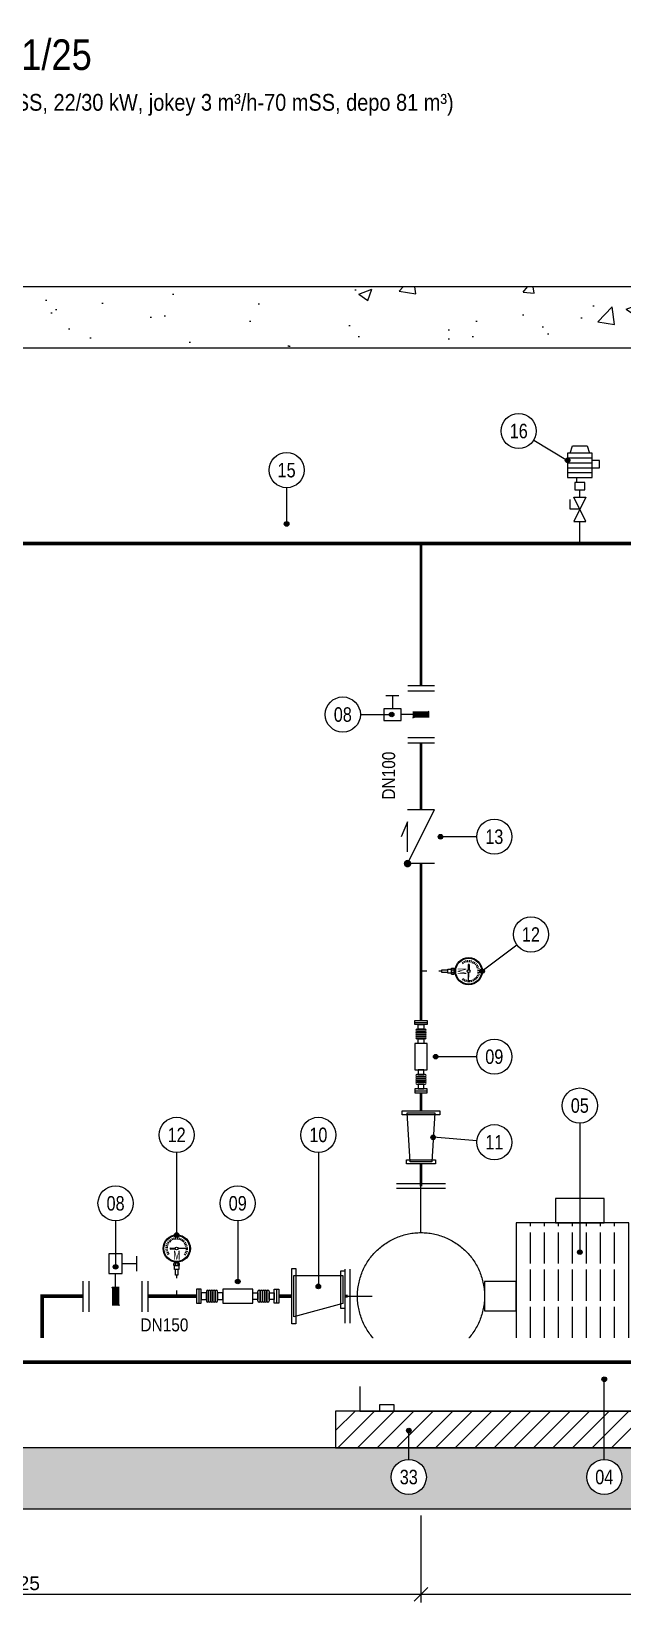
# Model space of a CAD drawing. Header units: centimetres. Extents: x -278 to 1481, y -912 to 580.
# Drawn here: x 196 to 438, y -63 to 580 of the extents above; entities that cross this region are included whole.
import ezdxf
from ezdxf.enums import TextEntityAlignment as Align

# ---------------------------------------------------------------- set-up
doc = ezdxf.new("R2010")
doc.units = ezdxf.units.CM
doc.header["$LTSCALE"] = 10
doc.linetypes.add('DASHED', pattern=[1.524, 1.27, -0.254])
for name, color, linetype in [('MTY-VANA', 1, 'Continuous'), ('ROTAS-BASLIK', 2, 'Continuous'), ('ROTAS-BETON', 7, 'Continuous'), ('ROTAS-CAP', 3, 'Continuous'), ('ROTAS-MASKE', 7, 'Continuous'), ('ROTAS-NOT', 1, 'Continuous'), ('ROTAS-NUMARA', 1, 'Continuous'), ('ROTAS-OLCU', 2, 'Continuous'), ('ROTAS-POMPA-EKIPMAN', 4, 'Continuous'), ('ROTAS-POMPA-GIZLI', 4, 'DASHED'), ('ROTAS-POMPA-KAIDE', 8, 'Continuous'), ('ROTAS-TARAMA', 8, 'Continuous'), ('ROTAS-VANA', 1, 'Continuous'), ('ROTAS-YANGIN-BORU', 1, 'Continuous')]:
    doc.layers.add(name, color=color, linetype=linetype)
doc.styles.add('CAP', font='wturkce.SHX', dxfattribs={"width": 0.65})
doc.styles.add('ROTAS', font='arial.ttf')
doc.dimstyles.new('ROTAS-OLCU', dxfattribs={"dimtxt": 5.625, "dimasz": 4.5, "dimexe": 3.375, "dimexo": 2.8125, "dimgap": 1.6875, "dimtad": 1, "dimdec": 0, "dimtxsty": 'ROTAS', "dimtsz": 2.8125, "dimcen": 2.5, "dimclrd": 2, "dimclre": 2, "dimclrt": 2, "dimazin": 3, "dimtfac": 1, "dimtmove": 0, "dimatfit": 3})

# ---------------------------------------------------------------- blocks, each defined once
blk = doc.blocks.new('MTY-IZLENEBILIR KELEBEK VANA')
at = {"layer": 'MTY-VANA'}
for p, q in [((6.98, 10.63), (2.17, 10.63)), ((6.98, 10.63), (2.17, 10.63)), ((6.98, 10.63), (2.17, 10.63)), ((6.98, 10.63), (2.17, 10.63)), ((6.98, 8.19), (6.98, 13.07)), ((6.98, 8.19), (6.98, 13.07)), ((6.98, 8.19), (6.98, 13.07)), ((6.98, 8.19), (6.98, 13.07)), ((-1.22, 3.06), (1.22, -3.06)), ((-1.22, 3.06), (1.22, -3.06)), ((-1.22, 3.06), (1.22, -3.06))]:
    blk.add_line(p, q, dxfattribs=at)
at = {"layer": 'MTY-VANA', "linetype": 'Continuous'}
for p, q in [((0, 0), (0, 7.39)), ((0, 0), (0, 7.39)), ((0, 0), (0, 7.39)), ((0, 0), (0, 7.39)), ((-10.66, -5.08), (-10.66, 4.92)), ((-10.66, -5.08), (-10.66, 4.92)), ((-10.66, -5.08), (-10.66, 4.92)), ((-10.66, -5.08), (-10.66, 4.92)), ((-8.66, -5.08), (-8.66, 4.92)), ((-8.66, -5.08), (-8.66, 4.92)), ((-8.66, -5.08), (-8.66, 4.92)), ((-8.66, -5.08), (-8.66, 4.92)), ((8.66, -5.08), (8.66, 4.92)), ((8.66, -5.08), (8.66, 4.92)), ((8.66, -5.08), (8.66, 4.92)), ((8.66, -5.08), (8.66, 4.92)), ((10.66, -5.08), (10.66, 4.92)), ((10.66, -5.08), (10.66, 4.92)), ((10.66, -5.08), (10.66, 4.92)), ((10.66, -5.08), (10.66, 4.92))]:
    blk.add_line(p, q, dxfattribs=at)
at = {"layer": 'MTY-VANA'}
blk.add_lwpolyline([(-2.17, 13.88), (-2.17, 7.39), (2.17, 7.39), (2.17, 13.88)], close=True, dxfattribs=at)
blk.add_lwpolyline([(-2.17, 13.88), (-2.17, 7.39), (2.17, 7.39), (2.17, 13.88)], close=True, dxfattribs=at)
blk.add_lwpolyline([(-2.17, 13.88), (-2.17, 7.39), (2.17, 7.39), (2.17, 13.88)], close=True, dxfattribs=at)
blk.add_lwpolyline([(-2.17, 13.88), (-2.17, 7.39), (2.17, 7.39), (2.17, 13.88)], close=True, dxfattribs=at)
at = {"layer": 'MTY-VANA', "linetype": 'Continuous'}
blk.add_trace([(-1.22, 3.06), (1.22, 3.06), (-1.22, -3.06), (1.22, -3.06)], dxfattribs=at)
blk.add_trace([(-1.22, 3.06), (1.22, 3.06), (-1.22, -3.06), (1.22, -3.06)], dxfattribs=at)
blk.add_trace([(-1.22, 3.06), (1.22, 3.06), (-1.22, -3.06), (1.22, -3.06)], dxfattribs=at)
blk.add_trace([(-1.22, 3.06), (1.22, 3.06), (-1.22, -3.06), (1.22, -3.06)], dxfattribs=at)
at = {"layer": 'MTY-VANA', "style": 'CAP', "width": 0.65}
blk.add_attdef('CAP', text='', height=5, rotation=270, dxfattribs=at).set_placement((0, 0), align=Align.CENTER)
blk = doc.blocks.new('MTY-MANOMETRE')
at = {"layer": 'MTY-VANA', "color": 1}
for p, q in [((-3.66, 19.85), (-4.5, 19.92)), ((-3.54, 20.48), (-4.36, 20.7)), ((-3.32, 21.09), (-4.09, 21.45)), ((-3, 21.64), (-3.69, 22.13)), ((-2.58, 22.14), (-3.18, 22.73)), ((-2.68, 19.72), (-0.55, 19.67)), ((-2.68, 19.72), (-2.68, 19.3)), ((-2.68, 19.3), (-0.57, 19.36)), ((-2.09, 22.55), (-2.57, 23.24)), ((-1.53, 22.87), (-1.89, 23.64)), ((-0.92, 23.09), (-1.14, 23.9)), ((-0.29, 23.19), (-0.36, 24.04)), ((0.36, 23.19), (0.43, 24.04)), ((4.53, 19.49), (0.55, 19.64)), ((4.53, 19.49), (0.56, 19.39)), ((0.99, 23.08), (1.21, 23.9)), ((1.59, 22.86), (1.95, 23.62)), ((2.15, 22.53), (2.64, 23.23)), ((2.64, 22.12), (3.24, 22.72)), ((3.05, 21.62), (3.75, 22.11)), ((3.37, 21.06), (4.14, 21.42)), ((3.59, 20.46), (4.41, 20.68)), ((3.7, 19.82), (4.55, 19.9)), ((-3.66, 19.21), (-4.51, 19.13)), ((-3.55, 18.57), (-4.37, 18.35)), ((-3.33, 17.97), (-4.1, 17.61)), ((-3.01, 17.41), (-3.71, 16.92)), ((-1.19, 12.49), (-1.19, 13.43)), ((0.89, 13.54), (-0.85, 13.53)), ((-0.7, 13.54), (-0.7, 13.98)), ((-0.52, 12.6), (-0.52, 13.43)), ((0.56, 12.61), (0.56, 13.42)), ((0.7, 13.54), (0.7, 13.97)), ((1.22, 12.49), (1.22, 13.43)), ((3.04, 17.38), (3.73, 16.9)), ((3.36, 17.94), (4.13, 17.58)), ((3.58, 18.55), (4.4, 18.33)), ((3.7, 19.18), (4.54, 19.11)), ((1.22, 12.49), (-1.19, 12.49)), ((-0.87, 10.92), (-0.87, 12.49)), ((0.87, 10.92), (-0.87, 10.92)), ((-0.52, 8.58), (-0.52, 10.92)), ((0.52, 8.58), (-0.52, 8.58)), ((0, 8.58), (0, 7.34)), ((0.52, 10.92), (0.52, 8.58)), ((0.87, 12.49), (0.87, 10.92)), ((0, 2.34), (0, 0))]:
    blk.add_line(p, q, dxfattribs=at)
for centre, radius in [((0.02, 19.51), 5.58), ((0.02, 19.51), 5.3), ((-0.01, 19.49), 0.576)]:
    blk.add_circle(centre, radius, dxfattribs=at)
for centre, radius, start, end in [((-0.85, 12.96), 0.576, 54.69942, 125.30664), ((0.02, 12.21), 1.33, 65.90348, 113.65066), ((0.89, 12.96), 0.576, 54.69337, 125.30059), ((-0.85, 13.07), 0.576, 234.69403, 305.30125), ((0.02, 13.82), 1.33, 246.3499, 294.09708), ((0.89, 13.08), 0.576, 234.70008, 305.3073)]:
    blk.add_arc(centre, radius, start, end, dxfattribs=at)
at = {"layer": 'MTY-VANA', "width": 0.7}
blk.add_text('M', height=3.59, dxfattribs=at).set_placement((0.05, 14.97, 0), align=Align.CENTER)
at = {"layer": 'MTY-VANA', "style": 'CAP', "width": 0.65}
blk.add_attdef('CAP', text='', height=5, rotation=90, dxfattribs=at).set_placement((0, 0), align=Align.CENTER)
blk = doc.blocks.new('MTY-KOMPANSATOR')
at = {"layer": 'MTY-VANA'}
for p, q in [((-28.3, 5), (-28.3, -5)), ((-22.8, 3.5), (-22.8, -3.5)), ((-21.2, -3.5), (-21.2, 3.5)), ((-21.2, 3.5), (-21.2, -3.5)), ((-19.6, -3.5), (-19.6, 3.5)), ((-19.6, 3.5), (-19.6, -3.5)), ((-18, -3.5), (-18, 3.5)), ((-18, 3.5), (-18, -3.5)), ((-16.4, -3.5), (-16.4, 3.5)), ((-16.4, 3.5), (-16.4, -3.5)), ((-14.7, -3.5), (-14.7, 3.5)), ((14.7, -3.5), (14.7, 3.5)), ((16.4, -3.5), (16.4, 3.5)), ((16.4, 3.5), (16.4, -3.5)), ((18, -3.5), (18, 3.5)), ((18, 3.5), (18, -3.5)), ((19.6, -3.5), (19.6, 3.5)), ((19.6, 3.5), (19.6, -3.5)), ((21.2, -3.5), (21.2, 3.5)), ((21.2, 3.5), (21.2, -3.5)), ((22.8, 3.5), (22.8, -3.5)), ((28.3, 5), (28.3, -5))]:
    blk.add_line(p, q, dxfattribs=at)
for points in [[(-30, 5), (-30, -5), (-26.6, -5), (-26.6, 5)], [(-26.6, 2.4), (-26.6, -2.4), (-22.8, -2.4), (-22.8, 2.4)], [(-14.7, 2.4), (-14.7, -2.4), (-10.9, -2.4), (-10.9, 2.4)], [(-10.9, 5), (-10.9, -5), (10.9, -5), (10.9, 5)], [(14.7, 2.4), (14.7, -2.4), (10.9, -2.4), (10.9, 2.4)], [(26.6, 2.4), (26.6, -2.4), (22.8, -2.4), (22.8, 2.4)], [(30, 5), (30, -5), (26.6, -5), (26.6, 5)]]:
    blk.add_lwpolyline(points, close=True, dxfattribs=at)
for centre, start, end in [((-22, 3.5), 360, 180), ((-20.4, 3.5), 360, 180), ((-18.8, 3.5), 360, 180), ((-17.2, 3.5), 360, 180), ((-15.5, 3.5), 360, 180), ((15.5, 3.5), 360, 180), ((17.2, 3.5), 360, 180), ((18.8, 3.5), 360, 180), ((20.4, 3.5), 360, 180), ((22, 3.5), 360, 180), ((-22, -3.5), 180, 360), ((-20.4, -3.5), 180, 360), ((-18.8, -3.5), 180, 360), ((-17.2, -3.5), 180, 360), ((-15.5, -3.5), 180, 360), ((15.5, -3.5), 180, 360), ((17.2, -3.5), 180, 360), ((18.8, -3.5), 180, 360), ((20.4, -3.5), 180, 360), ((22, -3.5), 180, 360)]:
    blk.add_arc(centre, 0.811, start, end, dxfattribs=at)
at = {"layer": 'MTY-VANA', "style": 'CAP', "width": 0.65}
blk.add_attdef('CAP', text='', height=5, dxfattribs=at).set_placement((0.2, -0.1), align=Align.CENTER)
blk = doc.blocks.new('MTY-CEKVALF VANA')
at = {"layer": 'MTY-VANA'}
h = blk.add_hatch(color=256, dxfattribs=at)
edge = h.paths.add_edge_path()
edge.add_arc((-10, 5), 1.41, 180, 540, ccw=False)
for p, q in [((5.6, 5), (0, 7.32)), ((-10, -5), (-10, 5)), ((-10, 5), (10, -5)), ((-5.6, 5), (5.6, 5)), ((10, -5), (10, 5))]:
    blk.add_line(p, q, dxfattribs=at)
at = {"layer": 'MTY-VANA', "style": 'CAP', "width": 0.65}
blk.add_attdef('CAP', text='', height=5, rotation=153.43495, dxfattribs=at).set_placement((0, 0), align=Align.CENTER)
blk = doc.blocks.new('MTY-KURESEL VANA')
at = {"layer": 'MTY-VANA'}
for p, q in [((0, 0), (0, 8)), ((0, 8), (8, 8))]:
    blk.add_line(p, q, dxfattribs=at)
blk.add_lwpolyline([(-10, 5), (-10, -5), (10, 5), (10, -5), (-10, 5)], dxfattribs=at)
at = {"layer": 'MTY-VANA', "style": 'CAP', "width": 0.65}
blk.add_attdef('CAP', text='', height=5, rotation=26.5651, dxfattribs=at).set_placement((0, 0), align=Align.CENTER)

msp = doc.modelspace()

# ---------------------------------------------------------------- hatches: boundary and pattern name
at = {"layer": 'ROTAS-NUMARA'}
h = msp.add_hatch(color=256, dxfattribs=at)
h.dxf.hatch_style = 1
h.paths.add_polyline_path([(415.94, 404), (415.81, 404.47), (415.47, 404.81), (415, 404.94), (414.53, 404.81), (414.19, 404.47), (414.06, 404), (414.19, 403.53), (414.53, 403.19), (415, 403.06), (415.47, 403.19), (415.81, 403.53)])
h = msp.add_hatch(color=256, dxfattribs=at)
h.dxf.hatch_style = 1
h.paths.add_polyline_path([(300.94, 378), (300.81, 378.47), (300.47, 378.81), (300, 378.94), (299.53, 378.81), (299.19, 378.47), (299.06, 378), (299.19, 377.53), (299.53, 377.19), (300, 377.06), (300.47, 377.19), (300.81, 377.53)])
h = msp.add_hatch(color=256, dxfattribs=at)
h.dxf.hatch_style = 1
h.paths.add_polyline_path([(343.94, 300), (343.81, 300.47), (343.47, 300.81), (343, 300.94), (342.53, 300.81), (342.19, 300.47), (342.06, 300), (342.19, 299.53), (342.53, 299.19), (343, 299.06), (343.47, 299.19), (343.81, 299.53)])
h = msp.add_hatch(color=256, dxfattribs=at)
h.dxf.hatch_style = 1
h.paths.add_polyline_path([(363.94, 250), (363.81, 250.47), (363.47, 250.81), (363, 250.94), (362.53, 250.81), (362.19, 250.47), (362.06, 250), (362.19, 249.53), (362.53, 249.19), (363, 249.06), (363.47, 249.19), (363.81, 249.53)])
h = msp.add_hatch(color=256, dxfattribs=at)
h.dxf.hatch_style = 1
h.paths.add_polyline_path([(380.94, 195), (380.81, 195.47), (380.47, 195.81), (380, 195.94), (379.53, 195.81), (379.19, 195.47), (379.06, 195), (379.19, 194.53), (379.53, 194.19), (380, 194.06), (380.47, 194.19), (380.81, 194.53)])
h = msp.add_hatch(color=256, dxfattribs=at)
h.dxf.hatch_style = 1
h.paths.add_polyline_path([(361.94, 160), (361.81, 160.47), (361.47, 160.81), (361, 160.94), (360.53, 160.81), (360.19, 160.47), (360.06, 160), (360.19, 159.53), (360.53, 159.19), (361, 159.06), (361.47, 159.19), (361.81, 159.53)])
h = msp.add_hatch(color=256, dxfattribs=at)
h.dxf.hatch_style = 1
h.paths.add_polyline_path([(360.94, 127), (360.81, 127.47), (360.47, 127.81), (360, 127.94), (359.53, 127.81), (359.19, 127.47), (359.06, 127), (359.19, 126.53), (359.53, 126.19), (360, 126.06), (360.47, 126.19), (360.81, 126.53)])
h = msp.add_hatch(color=256, dxfattribs=at)
h.dxf.hatch_style = 1
h.paths.add_polyline_path([(255.94, 87), (255.81, 87.47), (255.47, 87.81), (255, 87.94), (254.53, 87.81), (254.19, 87.47), (254.06, 87), (254.19, 86.53), (254.53, 86.19), (255, 86.06), (255.47, 86.19), (255.81, 86.53)])
h = msp.add_hatch(color=256, dxfattribs=at)
h.dxf.hatch_style = 1
h.paths.add_polyline_path([(420.94, 80), (420.81, 80.47), (420.47, 80.81), (420, 80.94), (419.53, 80.81), (419.19, 80.47), (419.06, 80), (419.19, 79.53), (419.53, 79.19), (420, 79.06), (420.47, 79.19), (420.81, 79.53)])
h = msp.add_hatch(color=256, dxfattribs=at)
h.dxf.hatch_style = 1
h.paths.add_polyline_path([(230.94, 74), (230.81, 74.47), (230.47, 74.81), (230, 74.94), (229.53, 74.81), (229.19, 74.47), (229.06, 74), (229.19, 73.53), (229.53, 73.19), (230, 73.06), (230.47, 73.19), (230.81, 73.53)])
h = msp.add_hatch(color=256, dxfattribs=at)
h.dxf.hatch_style = 1
h.paths.add_polyline_path([(280.94, 68), (280.81, 68.47), (280.47, 68.81), (280, 68.94), (279.53, 68.81), (279.19, 68.47), (279.06, 68), (279.19, 67.53), (279.53, 67.19), (280, 67.06), (280.47, 67.19), (280.81, 67.53)])
h = msp.add_hatch(color=256, dxfattribs=at)
h.dxf.hatch_style = 1
h.paths.add_polyline_path([(313.94, 66), (313.81, 66.47), (313.47, 66.81), (313, 66.94), (312.53, 66.81), (312.19, 66.47), (312.06, 66), (312.19, 65.53), (312.53, 65.19), (313, 65.06), (313.47, 65.19), (313.81, 65.53)])
h = msp.add_hatch(color=256, dxfattribs=at)
h.dxf.hatch_style = 1
h.paths.add_polyline_path([(430.94, 28), (430.81, 28.47), (430.47, 28.81), (430, 28.94), (429.53, 28.81), (429.19, 28.47), (429.06, 28), (429.19, 27.53), (429.53, 27.19), (430, 27.06), (430.47, 27.19), (430.81, 27.53)])
h = msp.add_hatch(color=256, dxfattribs=at)
h.dxf.hatch_style = 1
h.paths.add_polyline_path([(350.94, 7), (350.81, 7.47), (350.47, 7.81), (350, 7.94), (349.53, 7.81), (349.19, 7.47), (349.06, 7), (349.19, 6.53), (349.53, 6.19), (350, 6.06), (350.47, 6.19), (350.81, 6.53)])
at = {"layer": 'ROTAS-TARAMA'}
h = msp.add_hatch(dxfattribs=at)
h.set_pattern_fill('AR-CONC', scale=0.3)
h.paths.add_polyline_path([(-176, 450), (-176, 475), (994, 475), (994, 450)])
h = msp.add_hatch(dxfattribs=at)
h.set_pattern_fill('AR-CONC', scale=0.3)
h.paths.add_polyline_path([(-230, -25), (1425, -25), (1425, 0), (-230, 0)])

# ---------------------------------------------------------------- linework, layer by layer
at = {"layer": 'ROTAS-BETON'}
for points in [[(994, 475), (-176, 475)], [(-176, 450), (994, 450)]]:
    msp.add_lwpolyline(points, dxfattribs=at)
msp.add_lwpolyline([(-230, -25), (1425, -25), (1425, 0), (-230, 0)], close=True, dxfattribs=at)
at = {"layer": 'ROTAS-NUMARA'}
for p, q in [((401.16, 412.3), (415, 404)), ((300, 392.81), (300, 378)), ((330.19, 300), (343, 300)), ((377.81, 250), (363, 250)), ((394.25, 205.69), (380, 195)), ((377.81, 160), (361, 160)), ((420, 132.81), (420, 80)), ((377.84, 125.57), (360, 127)), ((255, 120.81), (255, 87)), ((313, 120.81), (313, 66)), ((230, 92.81), (230, 74)), ((280, 92.81), (280, 68)), ((430, -4.81), (430, 28)), ((350, -4.81), (350, 7))]:
    msp.add_line(p, q, dxfattribs=at)
for centre in [(415, 404), (300, 378), (343, 300), (363, 250), (380, 195), (361, 160), (360, 127), (255, 87), (420, 80), (230, 74), (280, 68), (313, 66), (430, 28), (350, 7)]:
    msp.add_circle(centre, 0.938, dxfattribs=at)
at = {"layer": 'ROTAS-POMPA-EKIPMAN'}
for points in [[(415, 397), (425, 397), (425, 407), (415, 407)], [(418, 392), (422, 392), (422, 395), (418, 395)], [(362.72, 136.2), (347.28, 136.2), (347.28, 137.8), (362.72, 137.8)], [(350.55, 117), (349.29, 137), (360.71, 137), (359.44, 117)], [(361, 116.2), (349, 116.2), (349, 117.8), (361, 117.8)], [(410, 92), (430, 92), (430, 102), (410, 102)], [(302.2, 50.64), (302.2, 73.36), (303.8, 73.36), (303.8, 50.64)], [(322.2, 56.98), (322.2, 72.42), (323.8, 72.42), (323.8, 56.98)], [(303, 70.41), (323, 70.41), (323, 58.98), (303, 53.59)], [(381, 56), (394, 56), (394, 68), (381, 68)], [(338, 14.99), (344, 14.99), (344, 17.5), (338, 17.5)]]:
    msp.add_lwpolyline(points, close=True, dxfattribs=at)
for points in [[(416, 407), (417, 410), (423, 410), (424, 407)], [(425, 401), (428, 401), (428, 404), (425, 404)], [(418.8, 395), (418.8, 397), (421.2, 397), (421.2, 397)], [(365, 108), (345, 108)], [(365, 106), (345, 106)], [(355, 88), (355, 107)], [(440, 44.91), (440, 92), (394, 92), (394, 44.91)], [(335.4, 44.91), (335.31, 45.02), (334.9, 45.51), (334.5, 46), (334.12, 46.51), (333.74, 47.03), (333.38, 47.56), (333.03, 48.09), (332.7, 48.63), (332.38, 49.18), (332.07, 49.74), (331.78, 50.31), (331.5, 50.88), (331.23, 51.46), (330.98, 52.05), (330.74, 52.64), (330.52, 53.24), (330.31, 53.84), (330.12, 54.45), (329.94, 55.07), (329.78, 55.68), (329.63, 56.3), (329.5, 56.93), (329.38, 57.55), (329.28, 58.19), (329.2, 58.82), (329.13, 59.45), (329.07, 60.09), (329.03, 60.72), (329.01, 61.36), (329, 62), (329.01, 62.64), (329.03, 63.28), (329.07, 63.91), (329.13, 64.55), (329.2, 65.18), (329.28, 65.81), (329.38, 66.45), (329.5, 67.07), (329.63, 67.7), (329.78, 68.32), (329.94, 68.93), (330.12, 69.55), (330.31, 70.16), (330.52, 70.76), (330.74, 71.36), (330.98, 71.95), (331.23, 72.54), (331.5, 73.12), (331.78, 73.69), (332.07, 74.26), (332.38, 74.82), (332.7, 75.37), (333.03, 75.91), (333.38, 76.44), (333.74, 76.97), (334.12, 77.49), (334.5, 78), (334.9, 78.49), (335.31, 78.98), (335.74, 79.46), (336.17, 79.93), (336.62, 80.38), (337.07, 80.83), (337.54, 81.26), (338.02, 81.69), (338.51, 82.1), (339, 82.5), (339.51, 82.88), (340.03, 83.26), (340.56, 83.62), (341.09, 83.97), (341.63, 84.3), (342.18, 84.62), (342.74, 84.93), (343.31, 85.22), (343.88, 85.5), (344.46, 85.77), (345.05, 86.02), (345.64, 86.26), (346.24, 86.48), (346.84, 86.69), (347.45, 86.88), (348.07, 87.06), (348.68, 87.22), (349.3, 87.37), (349.93, 87.5), (350.55, 87.62), (351.19, 87.72), (351.82, 87.8), (352.45, 87.87), (353.09, 87.93), (353.72, 87.97), (354.36, 87.99), (355, 88), (355.64, 87.99), (356.28, 87.97), (356.91, 87.93), (357.55, 87.87), (358.18, 87.8), (358.81, 87.72), (359.44, 87.62), (360.07, 87.5), (360.7, 87.37), (361.32, 87.22), (361.93, 87.06), (362.55, 86.88), (363.16, 86.69), (363.76, 86.48), (364.36, 86.26), (364.95, 86.02), (365.54, 85.77), (366.12, 85.5), (366.69, 85.22), (367.26, 84.93), (367.82, 84.62), (368.37, 84.3), (368.91, 83.97), (369.44, 83.62), (369.97, 83.26), (370.49, 82.88), (371, 82.5), (371.49, 82.1), (371.98, 81.69), (372.46, 81.26), (372.93, 80.83), (373.38, 80.38), (373.83, 79.93), (374.26, 79.46), (374.69, 78.98), (375.1, 78.49), (375.5, 78), (375.88, 77.49), (376.26, 76.97), (376.62, 76.44), (376.97, 75.91), (377.3, 75.37), (377.62, 74.82), (377.93, 74.26), (378.22, 73.69), (378.5, 73.12), (378.77, 72.54), (379.02, 71.95), (379.26, 71.36), (379.48, 70.76), (379.69, 70.16), (379.88, 69.55), (380.06, 68.93), (380.22, 68.32), (380.37, 67.7), (380.5, 67.07), (380.62, 66.45), (380.72, 65.81), (380.8, 65.18), (380.87, 64.55), (380.93, 63.91), (380.97, 63.28), (380.99, 62.64), (381, 62)], [(324, 51), (324, 73)], [(326, 51), (326, 73)], [(325, 62), (335, 62)], [(381, 62), (380.99, 61.36), (380.97, 60.72), (380.93, 60.09), (380.87, 59.45), (380.8, 58.82), (380.72, 58.19), (380.62, 57.55), (380.5, 56.93), (380.37, 56.3), (380.22, 55.68), (380.06, 55.07), (379.88, 54.45), (379.69, 53.84), (379.48, 53.24), (379.26, 52.64), (379.02, 52.05), (378.77, 51.46), (378.5, 50.88), (378.22, 50.31), (377.93, 49.74), (377.62, 49.18), (377.3, 48.63), (376.97, 48.09), (376.62, 47.56), (376.26, 47.03), (375.88, 46.51), (375.5, 46), (375.1, 45.51), (374.69, 45.02), (374.6, 44.91)], [(330, 15), (455, 15), (455, 25.09)], [(330, 25.09), (330, 15)]]:
    msp.add_lwpolyline(points, dxfattribs=at)
at = {"layer": 'ROTAS-POMPA-GIZLI'}
for points in [[(415, 405), (425, 405)], [(415, 403), (425, 403)], [(415, 401), (425, 401)], [(415, 399), (425, 399)], [(399.75, 44.91), (399.75, 92)], [(405.5, 44.91), (405.5, 92)], [(411.25, 44.91), (411.25, 92)], [(417, 44.91), (417, 92)], [(422.75, 44.91), (422.75, 92)], [(428.5, 44.91), (428.5, 92)], [(434.25, 44.91), (434.25, 92)]]:
    msp.add_lwpolyline(points, dxfattribs=at)
at = {"layer": 'ROTAS-POMPA-KAIDE'}
msp.add_lwpolyline([(320, 0), (465, 0), (465, 15), (320, 15)], close=True, dxfattribs=at)
at = {"layer": 'ROTAS-TARAMA'}
for points in [[(320, 7), (328, 15)], [(321, 0), (336, 15)], [(329, 0), (344, 15)], [(337, 0), (352, 15)], [(345, 0), (360, 15)], [(353, 0), (368, 15)], [(361, 0), (376, 15)], [(369, 0), (384, 15)], [(377, 0), (392, 15)], [(385, 0), (400, 15)], [(393, 0), (408, 15)], [(401, 0), (416, 15)], [(409, 0), (424, 15)], [(417, 0), (432, 15)], [(425, 0), (440, 15)], [(433, 0), (448, 15)]]:
    msp.add_lwpolyline(points, dxfattribs=at)
at = {"layer": 'ROTAS-YANGIN-BORU'}
for points, const_width in [([(100, 370), (1000, 370), (1000, 396.62)], 1.5), ([(355, 311.77), (355, 370)], 1.17), ([(355, 261), (355, 288.23)], 1.17), ([(355, 174.85), (355, 239)], 1.17), ([(355, 138), (355, 145.15)], 1.17), ([(355, 107), (355, 116)], 1.03), ([(200, 44.91), (200, 62), (216.62, 62)], 1.5), ([(243.38, 62), (263.12, 62)], 1.5), ([(296.88, 62), (302, 62)], 1.5), ([(324, 62), (325, 62)], 1.17), ([(30, 35), (671, 35)], 1.5)]:
    msp.add_lwpolyline(points, dxfattribs=dict(at, const_width=const_width))
for points in [[(420, 389), (420, 392)], [(420, 370), (420, 379)]]:
    msp.add_lwpolyline(points, dxfattribs=at)

# ---------------------------------------------------------------- block references
at = {"layer": 'ROTAS-VANA', "rotation": 90}
for name, p, xscale, yscale in [('MTY-KURESEL VANA', (420, 384), 0.5, 0.5), ('MTY-IZLENEBILIR KELEBEK VANA', (355, 300), 1.1, 1.1), ('MTY-CEKVALF VANA', (355, 250), 1.1, 1.1), ('MTY-KOMPANSATOR', (355, 160), 0.49500000000000005, 0.49500000000000005)]:
    msp.add_blockref(name, p, dxfattribs=dict(at, xscale=xscale, yscale=yscale))
at = {"layer": 'ROTAS-VANA', "rotation": -90}
msp.add_blockref('MTY-MANOMETRE', (355, 195), dxfattribs=at)
at = {"layer": 'ROTAS-VANA'}
msp.add_blockref('MTY-MANOMETRE', (255, 62), dxfattribs=at)
for name, p, xscale, yscale in [('MTY-IZLENEBILIR KELEBEK VANA', (230, 62), 1.25, 1.25), ('MTY-KOMPANSATOR', (280, 62), 0.5625, 0.5625)]:
    msp.add_blockref(name, p, dxfattribs=dict(at, xscale=xscale, yscale=yscale))

# ---------------------------------------------------------------- texts
at = {"layer": 'ROTAS-BASLIK', "style": 'ROTAS', "width": 0.85}
msp.add_text('YANGIN POMPA GRUBU KESİTİ (GÖRÜNÜŞ) ......... ÖLÇEK : 1/25', height=12.5, dxfattribs=at).set_placement((-230, 560), align=Align.BOTTOM_LEFT)
at = {"layer": 'ROTAS-NOT', "style": 'ROTAS', "width": 0.85}
msp.add_text('DENEME — değerler örnek/test girdisidir: proje/yangin/YANGIN_POMPA_CIHAZ_LISTESI.dxf (Q=81 m³/h, H=60 mSS, 22/30 kW, jokey 3 m³/h-70 mSS, depo 81 m³)', height=6.875, dxfattribs=at).set_placement((-230, 545), align=Align.BOTTOM_LEFT)

# ---------------------------------------------------------------- dimensions: what is measured, and where the dimension line sits
at = {"layer": 'ROTAS-OLCU'}
for base, p1, p2 in [((30, -60), (30, -25), (355, -25)), ((355, -60), (355, -25), (825, -25))]:
    msp.add_linear_dim(base=base, p1=p1, p2=p2, dimstyle='ROTAS-OLCU', dxfattribs=at).render()

# ---------------------------------------------------------------- wipeouts: each hides what was drawn before it
for points in [[(347.33, 266.41), (347.33, 282), (339.62, 282), (339.62, 266.41)], [(241.41, 44.67), (257, 44.67), (257, 52.38), (241.41, 52.38)]]:
    msp.add_wipeout(points).dxf.layer = 'ROTAS-MASKE'

# ---------------------------------------------------------------- next in the draw order: texts
at = {"layer": 'ROTAS-CAP', "style": 'ROTAS', "width": 0.85}
msp.add_text('DN100', height=5.312, rotation=90, dxfattribs=at).set_placement((346, 275), align=Align.BOTTOM_CENTER)
msp.add_text('DN150', height=5.312, dxfattribs=at).set_placement((250, 46), align=Align.BOTTOM_CENTER)

# ---------------------------------------------------------------- next in the draw order: wipeouts: each hides what was drawn before it
for points in [[(402.19, 416), (401.94, 417.86), (401.22, 419.59), (400.08, 421.08), (398.59, 422.22), (396.86, 422.94), (395, 423.19), (393.14, 422.94), (391.41, 422.22), (389.92, 421.08), (388.78, 419.59), (388.06, 417.86), (387.81, 416), (388.06, 414.14), (388.78, 412.41), (389.92, 410.92), (391.41, 409.78), (393.14, 409.06), (395, 408.81), (396.86, 409.06), (398.59, 409.78), (400.08, 410.92), (401.22, 412.41), (401.94, 414.14)], [(307.19, 400), (306.94, 401.86), (306.22, 403.59), (305.08, 405.08), (303.59, 406.22), (301.86, 406.94), (300, 407.19), (298.14, 406.94), (296.41, 406.22), (294.92, 405.08), (293.78, 403.59), (293.06, 401.86), (292.81, 400), (293.06, 398.14), (293.78, 396.41), (294.92, 394.92), (296.41, 393.78), (298.14, 393.06), (300, 392.81), (301.86, 393.06), (303.59, 393.78), (305.08, 394.92), (306.22, 396.41), (306.94, 398.14)], [(330.19, 300), (329.94, 301.86), (329.22, 303.59), (328.08, 305.08), (326.59, 306.22), (324.86, 306.94), (323, 307.19), (321.14, 306.94), (319.41, 306.22), (317.92, 305.08), (316.78, 303.59), (316.06, 301.86), (315.81, 300), (316.06, 298.14), (316.78, 296.41), (317.92, 294.92), (319.41, 293.78), (321.14, 293.06), (323, 292.81), (324.86, 293.06), (326.59, 293.78), (328.08, 294.92), (329.22, 296.41), (329.94, 298.14)], [(392.19, 250), (391.94, 251.86), (391.22, 253.59), (390.08, 255.08), (388.59, 256.22), (386.86, 256.94), (385, 257.19), (383.14, 256.94), (381.41, 256.22), (379.92, 255.08), (378.78, 253.59), (378.06, 251.86), (377.81, 250), (378.06, 248.14), (378.78, 246.41), (379.92, 244.92), (381.41, 243.78), (383.14, 243.06), (385, 242.81), (386.86, 243.06), (388.59, 243.78), (390.08, 244.92), (391.22, 246.41), (391.94, 248.14)], [(407.19, 210), (406.94, 211.86), (406.22, 213.59), (405.08, 215.08), (403.59, 216.22), (401.86, 216.94), (400, 217.19), (398.14, 216.94), (396.41, 216.22), (394.92, 215.08), (393.78, 213.59), (393.06, 211.86), (392.81, 210), (393.06, 208.14), (393.78, 206.41), (394.92, 204.92), (396.41, 203.78), (398.14, 203.06), (400, 202.81), (401.86, 203.06), (403.59, 203.78), (405.08, 204.92), (406.22, 206.41), (406.94, 208.14)], [(392.19, 160), (391.94, 161.86), (391.22, 163.59), (390.08, 165.08), (388.59, 166.22), (386.86, 166.94), (385, 167.19), (383.14, 166.94), (381.41, 166.22), (379.92, 165.08), (378.78, 163.59), (378.06, 161.86), (377.81, 160), (378.06, 158.14), (378.78, 156.41), (379.92, 154.92), (381.41, 153.78), (383.14, 153.06), (385, 152.81), (386.86, 153.06), (388.59, 153.78), (390.08, 154.92), (391.22, 156.41), (391.94, 158.14)], [(427.19, 140), (426.94, 141.86), (426.22, 143.59), (425.08, 145.08), (423.59, 146.22), (421.86, 146.94), (420, 147.19), (418.14, 146.94), (416.41, 146.22), (414.92, 145.08), (413.78, 143.59), (413.06, 141.86), (412.81, 140), (413.06, 138.14), (413.78, 136.41), (414.92, 134.92), (416.41, 133.78), (418.14, 133.06), (420, 132.81), (421.86, 133.06), (423.59, 133.78), (425.08, 134.92), (426.22, 136.41), (426.94, 138.14)], [(262.19, 128), (261.94, 129.86), (261.22, 131.59), (260.08, 133.08), (258.59, 134.22), (256.86, 134.94), (255, 135.19), (253.14, 134.94), (251.41, 134.22), (249.92, 133.08), (248.78, 131.59), (248.06, 129.86), (247.81, 128), (248.06, 126.14), (248.78, 124.41), (249.92, 122.92), (251.41, 121.78), (253.14, 121.06), (255, 120.81), (256.86, 121.06), (258.59, 121.78), (260.08, 122.92), (261.22, 124.41), (261.94, 126.14)], [(320.19, 128), (319.94, 129.86), (319.22, 131.59), (318.08, 133.08), (316.59, 134.22), (314.86, 134.94), (313, 135.19), (311.14, 134.94), (309.41, 134.22), (307.92, 133.08), (306.78, 131.59), (306.06, 129.86), (305.81, 128), (306.06, 126.14), (306.78, 124.41), (307.92, 122.92), (309.41, 121.78), (311.14, 121.06), (313, 120.81), (314.86, 121.06), (316.59, 121.78), (318.08, 122.92), (319.22, 124.41), (319.94, 126.14)], [(392.19, 125), (391.94, 126.86), (391.22, 128.59), (390.08, 130.08), (388.59, 131.22), (386.86, 131.94), (385, 132.19), (383.14, 131.94), (381.41, 131.22), (379.92, 130.08), (378.78, 128.59), (378.06, 126.86), (377.81, 125), (378.06, 123.14), (378.78, 121.41), (379.92, 119.92), (381.41, 118.78), (383.14, 118.06), (385, 117.81), (386.86, 118.06), (388.59, 118.78), (390.08, 119.92), (391.22, 121.41), (391.94, 123.14)], [(237.19, 100), (236.94, 101.86), (236.22, 103.59), (235.08, 105.08), (233.59, 106.22), (231.86, 106.94), (230, 107.19), (228.14, 106.94), (226.41, 106.22), (224.92, 105.08), (223.78, 103.59), (223.06, 101.86), (222.81, 100), (223.06, 98.14), (223.78, 96.41), (224.92, 94.92), (226.41, 93.78), (228.14, 93.06), (230, 92.81), (231.86, 93.06), (233.59, 93.78), (235.08, 94.92), (236.22, 96.41), (236.94, 98.14)], [(287.19, 100), (286.94, 101.86), (286.22, 103.59), (285.08, 105.08), (283.59, 106.22), (281.86, 106.94), (280, 107.19), (278.14, 106.94), (276.41, 106.22), (274.92, 105.08), (273.78, 103.59), (273.06, 101.86), (272.81, 100), (273.06, 98.14), (273.78, 96.41), (274.92, 94.92), (276.41, 93.78), (278.14, 93.06), (280, 92.81), (281.86, 93.06), (283.59, 93.78), (285.08, 94.92), (286.22, 96.41), (286.94, 98.14)], [(357.19, -12), (356.94, -10.14), (356.22, -8.41), (355.08, -6.92), (353.59, -5.78), (351.86, -5.06), (350, -4.81), (348.14, -5.06), (346.41, -5.78), (344.92, -6.92), (343.78, -8.41), (343.06, -10.14), (342.81, -12), (343.06, -13.86), (343.78, -15.59), (344.92, -17.08), (346.41, -18.22), (348.14, -18.94), (350, -19.19), (351.86, -18.94), (353.59, -18.22), (355.08, -17.08), (356.22, -15.59), (356.94, -13.86)], [(437.19, -12), (436.94, -10.14), (436.22, -8.41), (435.08, -6.92), (433.59, -5.78), (431.86, -5.06), (430, -4.81), (428.14, -5.06), (426.41, -5.78), (424.92, -6.92), (423.78, -8.41), (423.06, -10.14), (422.81, -12), (423.06, -13.86), (423.78, -15.59), (424.92, -17.08), (426.41, -18.22), (428.14, -18.94), (430, -19.19), (431.86, -18.94), (433.59, -18.22), (435.08, -17.08), (436.22, -15.59), (436.94, -13.86)]]:
    msp.add_wipeout(points).dxf.layer = 'ROTAS-MASKE'

# ---------------------------------------------------------------- next in the draw order: linework, layer by layer
at = {"layer": 'ROTAS-NUMARA'}
for centre in [(395, 416), (300, 400), (323, 300), (385, 250), (400, 210), (385, 160), (420, 140), (255, 128), (313, 128), (385, 125), (230, 100), (280, 100), (350, -12), (430, -12)]:
    msp.add_circle(centre, 7.19, dxfattribs=at)

# ---------------------------------------------------------------- next in the draw order: texts
at = {"layer": 'ROTAS-NUMARA', "style": 'ROTAS', "width": 0.8}
for s, p in [('16', (395, 416)), ('15', (300, 400)), ('08', (323, 300)), ('13', (385, 250)), ('12', (400, 210)), ('09', (385, 160)), ('05', (420, 140)), ('12', (255, 128)), ('10', (313, 128)), ('11', (385, 125)), ('08', (230, 100)), ('09', (280, 100)), ('33', (350, -12)), ('04', (430, -12))]:
    msp.add_text(s, height=5.938, dxfattribs=at).set_placement(p, align=Align.MIDDLE_CENTER)

doc.saveas('drawing.dxf')
